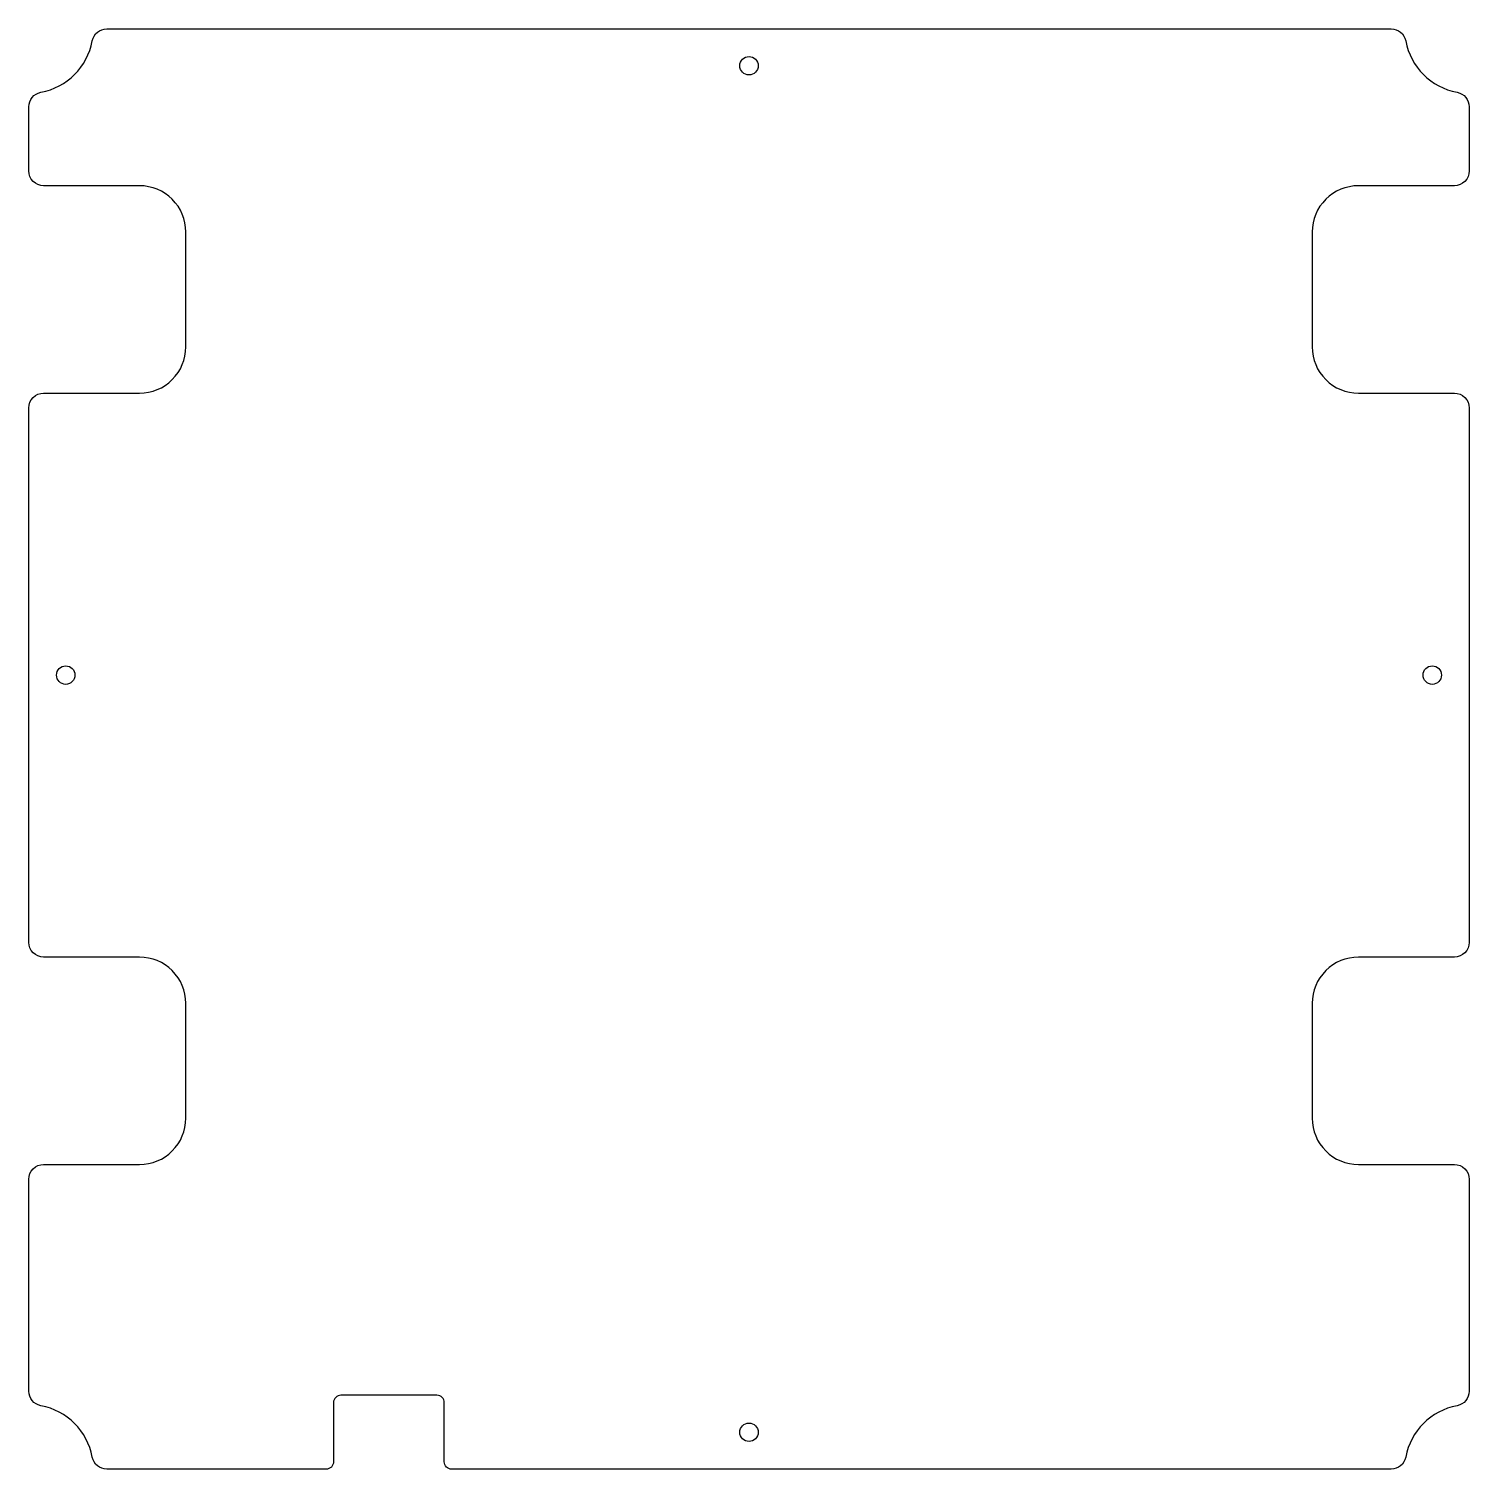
# Model space of a CAD drawing. Header units: millimetres. Extents: x -390 to 0, y -390 to 0.
import ezdxf

# ---------------------------------------------------------------- set-up
doc = ezdxf.new("R2010")
doc.units = ezdxf.units.MM
doc.layers.get('0').update_dxf_attribs({"linetype": 'CONTINUOUS'})

msp = doc.modelspace()

# ---------------------------------------------------------------- linework, layer by layer
msp.add_lwpolyline([(-390, -102.65, -0.414214), (-386, -98.65), (-360, -98.65, 0.414214), (-347.5, -86.15), (-347.5, -55, 0.414214), (-360, -42.5), (-386, -42.5, -0.414214), (-390, -38.5), (-390, -21.12, -0.360406), (-386.74, -17.19, 0.308384), (-372.81, -3.26, -0.360406), (-368.88, 0), (-21.12, 0, -0.360406), (-17.19, -3.26, 0.308384), (-3.26, -17.19, -0.360406), (0, -21.12), (0, -38.5, -0.414214), (-4, -42.5), (-30, -42.5, 0.414214), (-42.5, -55), (-42.5, -86.15, 0.414214), (-30, -98.65), (-4, -98.65, -0.414214), (0, -102.65), (0, -247.35, -0.414214), (-4, -251.35), (-30, -251.35, 0.414214), (-42.5, -263.85), (-42.5, -295, 0.414214), (-30, -307.5), (-4, -307.5, -0.414214), (0, -311.5), (0, -368.88, -0.360406), (-3.26, -372.81, 0.308384), (-17.19, -386.74, -0.360406), (-21.12, -390), (-275.5, -390, -0.414214), (-277.5, -388), (-277.5, -372, 0.414214), (-279.5, -370), (-305.5, -370, 0.414214), (-307.5, -372), (-307.5, -388, -0.414214), (-309.5, -390), (-368.88, -390, -0.360406), (-372.81, -386.74, 0.308384), (-386.74, -372.81, -0.360406), (-390, -368.88), (-390, -311.5, -0.414214), (-386, -307.5), (-360, -307.5, 0.414214), (-347.5, -295), (-347.5, -263.85, 0.414214), (-360, -251.35), (-386, -251.35, -0.414214), (-390, -247.35)], format="xyb", close=True)
for centre in [(-195, -10), (-380, -175), (-10, -175), (-195, -380)]:
    msp.add_circle(centre, 2.5)

doc.saveas('drawing.dxf')
